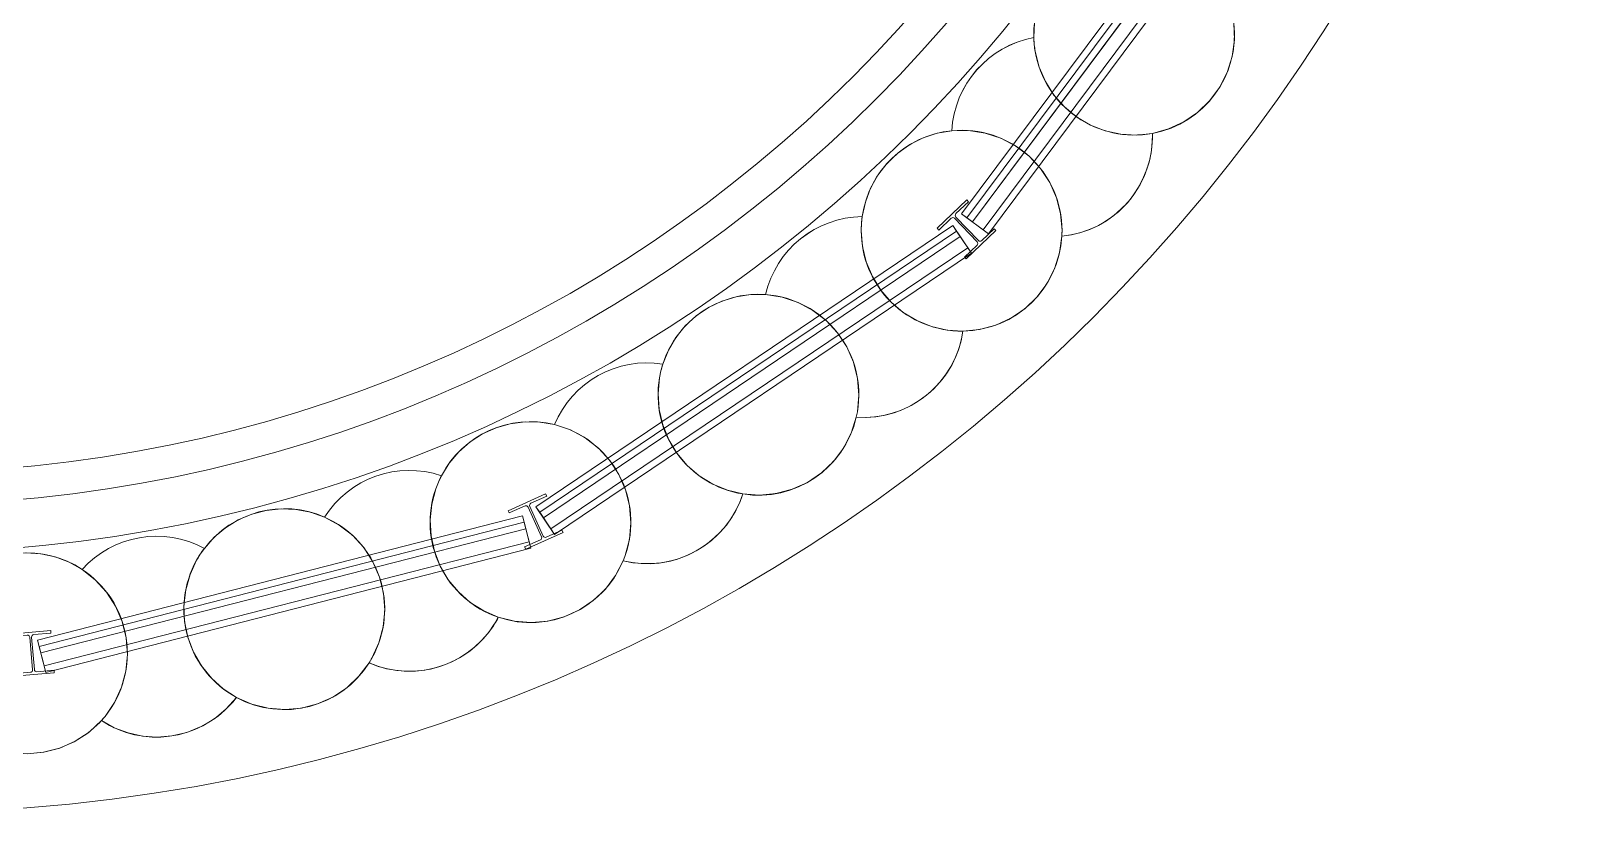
# Model space of a CAD drawing. Header units: metres. Extents: x 1753726 to 1755216, y 5920592 to 5921703.
# Drawn here: x 1754522.64 to 1754528.46, y 5921154.97 to 5921157.89 of the extents above; entities that cross this region are included whole.
import ezdxf

# ---------------------------------------------------------------- set-up
doc = ezdxf.new("R2010")
doc.units = ezdxf.units.M
for name, color, linetype, lineweight in [('A-WALL-____-OTLN', 2, 'Continuous', 9), ('S-BEAM-____-OTLN', 7, 'Continuous', 9), ('S-FNDN-____-OTLN', 7, 'Continuous', 9)]:
    doc.layers.add(name, color=color, linetype=linetype, lineweight=lineweight)

# ---------------------------------------------------------------- blocks, each defined once
blk = doc.blocks.new('Arup_Beam_Steel I Section_UC_AU1 - 150UC30-4474770-X-ARUP-GL-HERNE_BAY_ALIGNMENT')
at = {"layer": 'S-BEAM-____-OTLN'}
for p, q in [((1754526.1331, 5921157.2631), (1754526.0226, 5921157.1572)), ((1754526.0226, 5921157.1572), (1754526.1331, 5921157.2631)), ((1754526.0931, 5921157.2118), (1754526.1396, 5921157.2563)), ((1754526.1396, 5921157.2563), (1754526.0931, 5921157.2118)), ((1754526.1396, 5921157.2563), (1754526.1331, 5921157.2631)), ((1754526.1331, 5921157.2631), (1754526.1396, 5921157.2563)), ((1754526.0291, 5921157.1505), (1754526.0755, 5921157.1949)), ((1754526.0755, 5921157.1949), (1754526.0291, 5921157.1505)), ((1754526.0881, 5921157.1946), (1754526.172, 5921157.107)), ((1754526.172, 5921157.107), (1754526.0881, 5921157.1946)), ((1754526.1768, 5921157.1115), (1754526.0929, 5921157.1992)), ((1754526.0929, 5921157.1992), (1754526.1768, 5921157.1115)), ((1754526.0226, 5921157.1572), (1754526.0291, 5921157.1505)), ((1754526.0291, 5921157.1505), (1754526.0226, 5921157.1572)), ((1754526.1318, 5921157.0431), (1754526.2423, 5921157.1489)), ((1754526.2423, 5921157.1489), (1754526.1318, 5921157.0431)), ((1754526.2358, 5921157.1557), (1754526.1894, 5921157.1112)), ((1754526.1894, 5921157.1112), (1754526.2358, 5921157.1557)), ((1754526.2423, 5921157.1489), (1754526.2358, 5921157.1557)), ((1754526.2358, 5921157.1557), (1754526.2423, 5921157.1489)), ((1754526.1718, 5921157.0944), (1754526.1253, 5921157.0499)), ((1754526.1253, 5921157.0499), (1754526.1718, 5921157.0944)), ((1754526.1253, 5921157.0499), (1754526.1318, 5921157.0431)), ((1754526.1318, 5921157.0431), (1754526.1253, 5921157.0499))]:
    blk.add_line(p, q, dxfattribs=at)
for centre, major_axis, start_param, end_param in [((1754526.0817, 5921157.1885), (0.0035, 0.00818), 5.879592, 7.450389), ((1754526.0817, 5921157.1885), (0.0035, 0.00818), 5.879592, 7.450389), ((1754526.0993, 5921157.2054), (0.00152, 0.00877), 0.93538, 2.506176), ((1754526.0993, 5921157.2054), (0.00152, 0.00877), 0.93538, 2.506176), ((1754526.1656, 5921157.1008), (0.0035, 0.00818), 4.308796, 5.879592), ((1754526.1656, 5921157.1008), (0.0035, 0.00818), 4.308796, 5.879592), ((1754526.1832, 5921157.1177), (0.0035, 0.00818), 2.738, 4.308796), ((1754526.1832, 5921157.1177), (0.0035, 0.00818), 2.738, 4.308796)]:
    blk.add_ellipse(centre, major_axis=major_axis, ratio=1, start_param=start_param, end_param=end_param, dxfattribs=at)
blk = doc.blocks.new('Arup_Beam_Steel I Section_UC_AU1 - 150UC30-4474883-X-ARUP-GL-HERNE_BAY_ALIGNMENT')
at = {"layer": 'S-BEAM-____-OTLN'}
for p, q in [((1754524.5605, 5921156.1656), (1754524.421, 5921156.1026)), ((1754524.421, 5921156.1026), (1754524.5605, 5921156.1656)), ((1754524.5057, 5921156.1305), (1754524.5644, 5921156.157)), ((1754524.5644, 5921156.157), (1754524.5057, 5921156.1305)), ((1754524.5644, 5921156.157), (1754524.5605, 5921156.1656)), ((1754524.5605, 5921156.1656), (1754524.5644, 5921156.157)), ((1754524.421, 5921156.1026), (1754524.4249, 5921156.0941)), ((1754524.4249, 5921156.0941), (1754524.421, 5921156.1026)), ((1754524.4249, 5921156.0941), (1754524.4835, 5921156.1205)), ((1754524.4835, 5921156.1205), (1754524.4249, 5921156.0941)), ((1754524.4953, 5921156.1161), (1754524.5452, 5921156.0054)), ((1754524.5452, 5921156.0054), (1754524.4953, 5921156.1161)), ((1754524.5512, 5921156.0081), (1754524.5013, 5921156.1188)), ((1754524.5013, 5921156.1188), (1754524.5512, 5921156.0081)), ((1754524.486, 5921155.9586), (1754524.6255, 5921156.0215)), ((1754524.6255, 5921156.0215), (1754524.486, 5921155.9586)), ((1754524.6216, 5921156.0301), (1754524.563, 5921156.0037)), ((1754524.563, 5921156.0037), (1754524.6216, 5921156.0301)), ((1754524.6255, 5921156.0215), (1754524.6216, 5921156.0301)), ((1754524.6216, 5921156.0301), (1754524.6255, 5921156.0215)), ((1754524.5408, 5921155.9936), (1754524.4822, 5921155.9672)), ((1754524.4822, 5921155.9672), (1754524.5408, 5921155.9936)), ((1754524.4822, 5921155.9672), (1754524.486, 5921155.9586)), ((1754524.486, 5921155.9586), (1754524.4822, 5921155.9672))]:
    blk.add_line(p, q, dxfattribs=at)
for centre, major_axis, start_param, end_param in [((1754524.5094, 5921156.1224), (-0.00825, 0.00333), 5.519483, 7.09028), ((1754524.5094, 5921156.1224), (-0.00825, 0.00333), 5.519483, 7.09028), ((1754524.4872, 5921156.1124), (-0.00839, 0.00298), 3.907116, 5.477913), ((1754524.4872, 5921156.1124), (-0.00839, 0.00298), 3.907116, 5.477913), ((1754524.5593, 5921156.0118), (-0.00839, 0.00298), 0.765524, 2.33632), ((1754524.5593, 5921156.0118), (-0.00839, 0.00298), 0.765524, 2.33632), ((1754524.5371, 5921156.0017), (-0.00839, 0.00298), 2.33632, 3.907116), ((1754524.5371, 5921156.0017), (-0.00839, 0.00298), 2.33632, 3.907116)]:
    blk.add_ellipse(centre, major_axis=major_axis, ratio=1, start_param=start_param, end_param=end_param, dxfattribs=at)
blk = doc.blocks.new('Arup_Beam_Steel I Section_UC_AU1 - 150UC30-4474884-X-ARUP-GL-HERNE_BAY_ALIGNMENT')
at = {"layer": 'S-BEAM-____-OTLN'}
for p, q in [((1754522.7121, 5921155.6548), (1754522.5596, 5921155.6419)), ((1754522.5596, 5921155.6419), (1754522.7121, 5921155.6548)), ((1754522.5596, 5921155.6419), (1754522.5604, 5921155.6326)), ((1754522.5604, 5921155.6326), (1754522.5596, 5921155.6419)), ((1754522.5604, 5921155.6326), (1754522.6245, 5921155.638)), ((1754522.6245, 5921155.638), (1754522.5604, 5921155.6326)), ((1754522.6341, 5921155.6299), (1754522.6443, 5921155.5089)), ((1754522.6443, 5921155.5089), (1754522.6341, 5921155.6299)), ((1754522.6509, 5921155.5094), (1754522.6407, 5921155.6304)), ((1754522.6407, 5921155.6304), (1754522.6509, 5921155.5094)), ((1754522.6488, 5921155.64), (1754522.7129, 5921155.6454)), ((1754522.7129, 5921155.6454), (1754522.6488, 5921155.64)), ((1754522.7129, 5921155.6454), (1754522.7121, 5921155.6548)), ((1754522.7121, 5921155.6548), (1754522.7129, 5921155.6454)), ((1754522.6362, 5921155.4993), (1754522.5721, 5921155.4939)), ((1754522.5721, 5921155.4939), (1754522.6362, 5921155.4993)), ((1754522.5721, 5921155.4939), (1754522.5729, 5921155.4845)), ((1754522.5729, 5921155.4845), (1754522.5721, 5921155.4939)), ((1754522.5729, 5921155.4845), (1754522.7254, 5921155.4974)), ((1754522.7254, 5921155.4974), (1754522.5729, 5921155.4845)), ((1754522.7246, 5921155.5067), (1754522.6605, 5921155.5013)), ((1754522.6605, 5921155.5013), (1754522.7246, 5921155.5067)), ((1754522.7254, 5921155.4974), (1754522.7246, 5921155.5067)), ((1754522.7246, 5921155.5067), (1754522.7254, 5921155.4974))]:
    blk.add_line(p, q, dxfattribs=at)
for centre, major_axis, start_param, end_param in [((1754522.6252, 5921155.6291), (-0.00867, 0.00201), 3.453896, 5.024692), ((1754522.6252, 5921155.6291), (-0.00867, 0.00201), 3.453896, 5.024692), ((1754522.6495, 5921155.6312), (-0.00802, 0.00387), 5.245879, 6.816676), ((1754522.6495, 5921155.6312), (-0.00802, 0.00387), 5.245879, 6.816676), ((1754522.6354, 5921155.5081), (0.00881, 0.00125), 4.655785, 6.226581), ((1754522.6354, 5921155.5081), (0.00881, 0.00125), 4.655785, 6.226581), ((1754522.6597, 5921155.5102), (-0.00874, 0.00168), 0.273917, 1.844714), ((1754522.6597, 5921155.5102), (-0.00874, 0.00168), 0.273917, 1.844714)]:
    blk.add_ellipse(centre, major_axis=major_axis, ratio=1, start_param=start_param, end_param=end_param, dxfattribs=at)
blk = doc.blocks.new('308492-ARUP-STTW-MOD-0300_rvt-1-X-ARUP-GL-HERNE_BAY_ALIGNMENT')
at = {"layer": 'A-WALL-____-OTLN'}
for p, q in [((1754527.2342, 5921158.7134), (1754526.1142, 5921157.2117)), ((1754526.1142, 5921157.2117), (1754527.2342, 5921158.7134)), ((1754527.2342, 5921158.7134), (1754526.1142, 5921157.2117)), ((1754526.1142, 5921157.2117), (1754527.2342, 5921158.7134)), ((1754527.2542, 5921158.6984), (1754526.1342, 5921157.1967)), ((1754527.2743, 5921158.6835), (1754526.1543, 5921157.1818)), ((1754526.1543, 5921157.1818), (1754527.2743, 5921158.6835)), ((1754526.1944, 5921157.1519), (1754527.3143, 5921158.6536)), ((1754526.2144, 5921157.137), (1754527.3344, 5921158.6387)), ((1754527.3344, 5921158.6387), (1754526.2144, 5921157.137)), ((1754526.2144, 5921157.137), (1754526.1142, 5921157.2117)), ((1754526.1342, 5921157.1967), (1754526.1142, 5921157.2117)), ((1754526.1543, 5921157.1818), (1754526.1142, 5921157.2117)), ((1754526.1543, 5921157.1818), (1754526.1142, 5921157.2117)), ((1754526.1944, 5921157.1519), (1754526.1342, 5921157.1967)), ((1754526.0813, 5921157.1676), (1754524.5243, 5921156.1174)), ((1754524.5243, 5921156.1174), (1754526.0813, 5921157.1676)), ((1754526.0813, 5921157.1676), (1754524.5243, 5921156.1174)), ((1754524.5243, 5921156.1174), (1754526.0813, 5921157.1676)), ((1754526.0953, 5921157.1469), (1754524.5383, 5921156.0966)), ((1754526.1093, 5921157.1261), (1754524.5522, 5921156.0759)), ((1754524.5522, 5921156.0759), (1754526.1093, 5921157.1261)), ((1754526.0813, 5921157.1676), (1754526.1512, 5921157.064)), ((1754526.0813, 5921157.1676), (1754526.0953, 5921157.1469)), ((1754526.0813, 5921157.1676), (1754526.1093, 5921157.1261)), ((1754526.1093, 5921157.1261), (1754526.0813, 5921157.1676)), ((1754526.1372, 5921157.0847), (1754526.0953, 5921157.1469)), ((1754526.2144, 5921157.137), (1754526.1944, 5921157.1519)), ((1754524.5802, 5921156.0345), (1754526.1372, 5921157.0847)), ((1754524.5942, 5921156.0137), (1754526.1512, 5921157.064)), ((1754526.1512, 5921157.064), (1754524.5942, 5921156.0137)), ((1754526.1372, 5921157.0847), (1754526.1512, 5921157.064)), ((1754524.4745, 5921156.0838), (1754522.6632, 5921155.6198)), ((1754522.6632, 5921155.6198), (1754524.4745, 5921156.0838)), ((1754524.4745, 5921156.0838), (1754522.6632, 5921155.6198)), ((1754522.6632, 5921155.6198), (1754524.4745, 5921156.0838)), ((1754524.4745, 5921156.0838), (1754524.5055, 5921155.9627)), ((1754524.4745, 5921156.0838), (1754524.4807, 5921156.0596)), ((1754524.4745, 5921156.0838), (1754524.4869, 5921156.0354)), ((1754524.4869, 5921156.0354), (1754524.4745, 5921156.0838)), ((1754524.5942, 5921156.0137), (1754524.5243, 5921156.1174)), ((1754524.5383, 5921156.0966), (1754524.5243, 5921156.1174)), ((1754524.5522, 5921156.0759), (1754524.5243, 5921156.1174)), ((1754524.5522, 5921156.0759), (1754524.5243, 5921156.1174)), ((1754524.5802, 5921156.0345), (1754524.5383, 5921156.0966)), ((1754524.4807, 5921156.0596), (1754522.6694, 5921155.5956)), ((1754524.4869, 5921156.0354), (1754522.6756, 5921155.5714)), ((1754522.6756, 5921155.5714), (1754524.4869, 5921156.0354)), ((1754524.4993, 5921155.9869), (1754524.4807, 5921156.0596)), ((1754524.5942, 5921156.0137), (1754524.5802, 5921156.0345)), ((1754522.688, 5921155.5229), (1754524.4993, 5921155.9869)), ((1754522.6942, 5921155.4987), (1754524.5055, 5921155.9627)), ((1754524.5055, 5921155.9627), (1754522.6942, 5921155.4987)), ((1754524.4993, 5921155.9869), (1754524.5055, 5921155.9627)), ((1754522.6942, 5921155.4987), (1754522.6632, 5921155.6198)), ((1754522.6694, 5921155.5956), (1754522.6632, 5921155.6198)), ((1754522.6756, 5921155.5714), (1754522.6632, 5921155.6198)), ((1754522.6756, 5921155.5714), (1754522.6632, 5921155.6198)), ((1754522.688, 5921155.5229), (1754522.6694, 5921155.5956)), ((1754522.6942, 5921155.4987), (1754522.688, 5921155.5229))]:
    blk.add_line(p, q, dxfattribs=at)
at = {"layer": 'S-BEAM-____-OTLN'}
for radius in [5.355, 5.355, 5.355, 5.355, 5.055, 5.055, 5.055, 5.055]:
    blk.add_arc((1754522.1356, 5921161.2995), radius, 180, 0, dxfattribs=at)
at = {"layer": 'S-FNDN-____-OTLN', "flags": 128}
for points in [[(1754526.3837, 5921157.8694), (1754526.3862, 5921157.9248), (1754526.3968, 5921157.9792), (1754526.4154, 5921158.0315), (1754526.4414, 5921158.0805), (1754526.4744, 5921158.125), (1754526.5136, 5921158.1643), (1754526.5581, 5921158.1973), (1754526.607, 5921158.2234), (1754526.6593, 5921158.242)], [(1754526.6593, 5921158.242), (1754526.607, 5921158.2234), (1754526.5581, 5921158.1973), (1754526.5136, 5921158.1643), (1754526.4744, 5921158.125), (1754526.4414, 5921158.0805), (1754526.4154, 5921158.0315), (1754526.3968, 5921157.9792), (1754526.3862, 5921157.9248), (1754526.3837, 5921157.8694)], [(1754527.1311, 5921157.923), (1754527.133, 5921157.8606), (1754527.1246, 5921157.7987), (1754527.1059, 5921157.739), (1754527.0776, 5921157.6833), (1754527.0404, 5921157.633), (1754526.9954, 5921157.5896), (1754526.9438, 5921157.5543), (1754526.8871, 5921157.5281), (1754526.8268, 5921157.5116)], [(1754526.8268, 5921157.5116), (1754526.8871, 5921157.5281), (1754526.9438, 5921157.5543), (1754526.9954, 5921157.5896), (1754527.0404, 5921157.633), (1754527.0776, 5921157.6833), (1754527.1059, 5921157.739), (1754527.1246, 5921157.7987), (1754527.133, 5921157.8606), (1754527.1311, 5921157.923)], [(1754526.389, 5921157.8169), (1754526.3854, 5921157.8431), (1754526.3837, 5921157.8694)], [(1754526.3837, 5921157.8694), (1754526.3854, 5921157.8431), (1754526.389, 5921157.8169)], [(1754526.8268, 5921157.5116), (1754526.7678, 5921157.5055), (1754526.7085, 5921157.5087), (1754526.6506, 5921157.5213), (1754526.5953, 5921157.5428), (1754526.5441, 5921157.5727), (1754526.4983, 5921157.6104), (1754526.459, 5921157.6548), (1754526.4271, 5921157.7049), (1754526.4036, 5921157.7594), (1754526.389, 5921157.8169)], [(1754526.389, 5921157.8169), (1754526.4036, 5921157.7594), (1754526.4271, 5921157.7049), (1754526.459, 5921157.6548), (1754526.4983, 5921157.6104), (1754526.5441, 5921157.5727), (1754526.5953, 5921157.5428), (1754526.6506, 5921157.5213), (1754526.7085, 5921157.5087), (1754526.7678, 5921157.5055), (1754526.8268, 5921157.5116)], [(1754525.7429, 5921157.2008), (1754525.7547, 5921157.255), (1754525.7744, 5921157.3068), (1754525.8015, 5921157.3552), (1754525.8354, 5921157.3991), (1754525.8755, 5921157.4374), (1754525.9207, 5921157.4695), (1754525.9702, 5921157.4945), (1754526.0229, 5921157.512), (1754526.0775, 5921157.5214)], [(1754526.0775, 5921157.5214), (1754526.0229, 5921157.512), (1754525.9702, 5921157.4945), (1754525.9207, 5921157.4695), (1754525.8755, 5921157.4374), (1754525.8354, 5921157.3991), (1754525.8015, 5921157.3552), (1754525.7744, 5921157.3068), (1754525.7547, 5921157.255), (1754525.7429, 5921157.2008)], [(1754526.0775, 5921157.5214), (1754526.14, 5921157.5224), (1754526.2018, 5921157.5129), (1754526.2611, 5921157.4933), (1754526.3164, 5921157.4641), (1754526.366, 5921157.4261), (1754526.4087, 5921157.3805), (1754526.4432, 5921157.3283), (1754526.4685, 5921157.2712), (1754526.484, 5921157.2107), (1754526.4892, 5921157.1484)], [(1754526.4892, 5921157.1484), (1754526.484, 5921157.2107), (1754526.4685, 5921157.2712), (1754526.4432, 5921157.3283), (1754526.4087, 5921157.3805), (1754526.366, 5921157.4261), (1754526.3164, 5921157.4641), (1754526.2611, 5921157.4933), (1754526.2018, 5921157.5129), (1754526.14, 5921157.5224), (1754526.0775, 5921157.5214)], [(1754525.7392, 5921157.1481), (1754525.7401, 5921157.1746), (1754525.7429, 5921157.2008)], [(1754525.7429, 5921157.2008), (1754525.7401, 5921157.1746), (1754525.7392, 5921157.1481)], [(1754526.1191, 5921156.7733), (1754526.06, 5921156.7772), (1754526.0021, 5921156.7904), (1754525.9471, 5921156.8126), (1754525.8962, 5921156.8431), (1754525.8509, 5921156.8813), (1754525.8121, 5921156.9262), (1754525.7808, 5921156.9766), (1754525.7579, 5921157.0313), (1754525.7439, 5921157.089), (1754525.7392, 5921157.1481)], [(1754525.7392, 5921157.1481), (1754525.7439, 5921157.089), (1754525.7579, 5921157.0313), (1754525.7808, 5921156.9766), (1754525.8121, 5921156.9262), (1754525.8509, 5921156.8813), (1754525.8962, 5921156.8431), (1754525.9471, 5921156.8126), (1754526.0021, 5921156.7904), (1754526.06, 5921156.7772), (1754526.1191, 5921156.7733)], [(1754526.4886, 5921157.1273), (1754526.48, 5921157.0655), (1754526.4612, 5921157.0059), (1754526.4327, 5921156.9503), (1754526.3954, 5921156.9001), (1754526.3502, 5921156.8568), (1754526.2985, 5921156.8217), (1754526.2417, 5921156.7956), (1754526.1814, 5921156.7793), (1754526.1191, 5921156.7733)], [(1754526.1191, 5921156.7733), (1754526.1814, 5921156.7793), (1754526.2417, 5921156.7956), (1754526.2985, 5921156.8217), (1754526.3502, 5921156.8568), (1754526.3954, 5921156.9001), (1754526.4327, 5921156.9503), (1754526.4612, 5921157.0059), (1754526.48, 5921157.0655), (1754526.4886, 5921157.1273)], [(1754526.4892, 5921157.1484), (1754526.4891, 5921157.1379), (1754526.4886, 5921157.1273)], [(1754526.4886, 5921157.1273), (1754526.4891, 5921157.1379), (1754526.4892, 5921157.1484)], [(1754524.9984, 5921156.6501), (1754525.0191, 5921156.7015), (1754525.0473, 5921156.7493), (1754525.0822, 5921156.7924), (1754525.123, 5921156.8299), (1754525.169, 5921156.8609), (1754525.219, 5921156.8849), (1754525.272, 5921156.9012), (1754525.3269, 5921156.9095), (1754525.3823, 5921156.9096)], [(1754525.3823, 5921156.9096), (1754525.3269, 5921156.9095), (1754525.272, 5921156.9012), (1754525.219, 5921156.8849), (1754525.169, 5921156.8609), (1754525.123, 5921156.8299), (1754525.0822, 5921156.7924), (1754525.0473, 5921156.7493), (1754525.0191, 5921156.7015), (1754524.9984, 5921156.6501)], [(1754525.3823, 5921156.9096), (1754525.4441, 5921156.8999), (1754525.5033, 5921156.8802), (1754525.5585, 5921156.8508), (1754525.6081, 5921156.8127), (1754525.6506, 5921156.7669), (1754525.6849, 5921156.7147), (1754525.7101, 5921156.6575), (1754525.7254, 5921156.5969), (1754525.7304, 5921156.5346), (1754525.7251, 5921156.4723)], [(1754525.7251, 5921156.4723), (1754525.7304, 5921156.5346), (1754525.7254, 5921156.5969), (1754525.7101, 5921156.6575), (1754525.6849, 5921156.7147), (1754525.6506, 5921156.7669), (1754525.6081, 5921156.8127), (1754525.5585, 5921156.8508), (1754525.5033, 5921156.8802), (1754525.4441, 5921156.8999), (1754525.3823, 5921156.9096)], [(1754524.9858, 5921156.5988), (1754524.9912, 5921156.6247), (1754524.9984, 5921156.6501)], [(1754524.9984, 5921156.6501), (1754524.9912, 5921156.6247), (1754524.9858, 5921156.5988)], [(1754525.2969, 5921156.1652), (1754525.2392, 5921156.179), (1754525.1845, 5921156.2018), (1754525.134, 5921156.233), (1754525.089, 5921156.2717), (1754525.0507, 5921156.317), (1754525.0201, 5921156.3678), (1754524.9978, 5921156.4227), (1754524.9845, 5921156.4806), (1754524.9805, 5921156.5397), (1754524.9858, 5921156.5988)], [(1754524.9858, 5921156.5988), (1754524.9805, 5921156.5397), (1754524.9845, 5921156.4806), (1754524.9978, 5921156.4227), (1754525.0201, 5921156.3678), (1754525.0507, 5921156.317), (1754525.089, 5921156.2717), (1754525.134, 5921156.233), (1754525.1845, 5921156.2018), (1754525.2392, 5921156.179), (1754525.2969, 5921156.1652)], [(1754524.1714, 5921156.2332), (1754524.2006, 5921156.2803), (1754524.2364, 5921156.3227), (1754524.2781, 5921156.3593), (1754524.3247, 5921156.3893), (1754524.3752, 5921156.4121), (1754524.4286, 5921156.4273), (1754524.4836, 5921156.4344), (1754524.539, 5921156.4333), (1754524.5937, 5921156.424)], [(1754524.5937, 5921156.424), (1754524.539, 5921156.4333), (1754524.4836, 5921156.4344), (1754524.4286, 5921156.4273), (1754524.3752, 5921156.4121), (1754524.3247, 5921156.3893), (1754524.2781, 5921156.3593), (1754524.2364, 5921156.3227), (1754524.2006, 5921156.2803), (1754524.1714, 5921156.2332)], [(1754524.5937, 5921156.424), (1754524.6529, 5921156.4041), (1754524.708, 5921156.3746), (1754524.7575, 5921156.3363), (1754524.7998, 5921156.2904), (1754524.834, 5921156.2381), (1754524.859, 5921156.1808), (1754524.8741, 5921156.1202), (1754524.879, 5921156.0578), (1754524.8734, 5921155.9956), (1754524.8576, 5921155.9351)], [(1754524.8576, 5921155.9351), (1754524.8734, 5921155.9956), (1754524.879, 5921156.0578), (1754524.8741, 5921156.1202), (1754524.859, 5921156.1808), (1754524.834, 5921156.2381), (1754524.7998, 5921156.2904), (1754524.7575, 5921156.3363), (1754524.708, 5921156.3746), (1754524.6529, 5921156.4041), (1754524.5937, 5921156.424)], [(1754525.7209, 5921156.4516), (1754525.7019, 5921156.3922), (1754525.6733, 5921156.3366), (1754525.6358, 5921156.2866), (1754525.5906, 5921156.2435), (1754525.5388, 5921156.2085), (1754525.4819, 5921156.1825), (1754525.4215, 5921156.1664), (1754525.3593, 5921156.1606), (1754525.2969, 5921156.1652)], [(1754525.2969, 5921156.1652), (1754525.3593, 5921156.1606), (1754525.4215, 5921156.1664), (1754525.4819, 5921156.1825), (1754525.5388, 5921156.2085), (1754525.5906, 5921156.2435), (1754525.6358, 5921156.2866), (1754525.6733, 5921156.3366), (1754525.7019, 5921156.3922), (1754525.7209, 5921156.4516)], [(1754525.7251, 5921156.4723), (1754525.7231, 5921156.462), (1754525.7209, 5921156.4516)], [(1754525.7209, 5921156.4516), (1754525.7231, 5921156.462), (1754525.7251, 5921156.4723)], [(1754524.3837, 5921155.7048), (1754524.3292, 5921155.7282), (1754524.2791, 5921155.7599), (1754524.2346, 5921155.7991), (1754524.1968, 5921155.8448), (1754524.1668, 5921155.896), (1754524.1451, 5921155.9512), (1754524.1325, 5921156.0092), (1754524.1291, 5921156.0684), (1754524.1351, 5921156.1274), (1754524.1504, 5921156.1848)], [(1754524.1504, 5921156.1848), (1754524.1351, 5921156.1274), (1754524.1291, 5921156.0684), (1754524.1325, 5921156.0092), (1754524.1451, 5921155.9512), (1754524.1668, 5921155.896), (1754524.1968, 5921155.8448), (1754524.2346, 5921155.7991), (1754524.2791, 5921155.7599), (1754524.3292, 5921155.7282), (1754524.3837, 5921155.7048)], [(1754524.1504, 5921156.1848), (1754524.1601, 5921156.2094), (1754524.1714, 5921156.2332)], [(1754524.1714, 5921156.2332), (1754524.1601, 5921156.2094), (1754524.1504, 5921156.1848)], [(1754523.2859, 5921155.962), (1754523.3227, 5921156.0035), (1754523.3651, 5921156.0392), (1754523.4124, 5921156.0682), (1754523.4634, 5921156.09), (1754523.5171, 5921156.1039), (1754523.5722, 5921156.1098), (1754523.6276, 5921156.1075), (1754523.6821, 5921156.0971), (1754523.7344, 5921156.0787)], [(1754523.7344, 5921156.0787), (1754523.6821, 5921156.0971), (1754523.6276, 5921156.1075), (1754523.5722, 5921156.1098), (1754523.5171, 5921156.1039), (1754523.4634, 5921156.09), (1754523.4124, 5921156.0682), (1754523.3651, 5921156.0392), (1754523.3227, 5921156.0035), (1754523.2859, 5921155.962)], [(1754523.7344, 5921156.0787), (1754523.7894, 5921156.0491), (1754523.8387, 5921156.0107), (1754523.881, 5921155.9646), (1754523.915, 5921155.9122), (1754523.9398, 5921155.8548), (1754523.9548, 5921155.7942), (1754523.9594, 5921155.7318), (1754523.9537, 5921155.6696), (1754523.9377, 5921155.6092), (1754523.9119, 5921155.5523)], [(1754523.9119, 5921155.5523), (1754523.9377, 5921155.6092), (1754523.9537, 5921155.6696), (1754523.9594, 5921155.7318), (1754523.9548, 5921155.7942), (1754523.9398, 5921155.8548), (1754523.915, 5921155.9122), (1754523.881, 5921155.9646), (1754523.8387, 5921156.0107), (1754523.7894, 5921156.0491), (1754523.7344, 5921156.0787)], [(1754523.257, 5921155.9178), (1754523.2707, 5921155.9405), (1754523.2859, 5921155.962)], [(1754523.2859, 5921155.962), (1754523.2707, 5921155.9405), (1754523.257, 5921155.9178)], [(1754522.3673, 5921155.8444), (1754522.4106, 5921155.8791), (1754522.4584, 5921155.9071), (1754522.5099, 5921155.9277), (1754522.5639, 5921155.9405), (1754522.6191, 5921155.9452), (1754522.6745, 5921155.9417), (1754522.7287, 5921155.9301), (1754522.7806, 5921155.9106), (1754522.8291, 5921155.8836)], [(1754522.8291, 5921155.8836), (1754522.7806, 5921155.9106), (1754522.7287, 5921155.9301), (1754522.6745, 5921155.9417), (1754522.6191, 5921155.9452), (1754522.5639, 5921155.9405), (1754522.5099, 5921155.9277), (1754522.4584, 5921155.9071), (1754522.4106, 5921155.8791), (1754522.3673, 5921155.8444)], [(1754523.4059, 5921155.4053), (1754523.3561, 5921155.4376), (1754523.3121, 5921155.4773), (1754523.2748, 5921155.5235), (1754523.2453, 5921155.575), (1754523.2243, 5921155.6304), (1754523.2123, 5921155.6885), (1754523.2097, 5921155.7478), (1754523.2164, 5921155.8067), (1754523.2323, 5921155.8639), (1754523.257, 5921155.9178)], [(1754523.257, 5921155.9178), (1754523.2323, 5921155.8639), (1754523.2164, 5921155.8067), (1754523.2097, 5921155.7478), (1754523.2123, 5921155.6885), (1754523.2243, 5921155.6304), (1754523.2453, 5921155.575), (1754523.2748, 5921155.5235), (1754523.3121, 5921155.4773), (1754523.3561, 5921155.4376), (1754523.4059, 5921155.4053)], [(1754524.85, 5921155.9155), (1754524.8213, 5921155.8601), (1754524.7837, 5921155.8101), (1754524.7383, 5921155.7672), (1754524.6864, 5921155.7323), (1754524.6295, 5921155.7065), (1754524.569, 5921155.6906), (1754524.5067, 5921155.685), (1754524.4444, 5921155.6897), (1754524.3837, 5921155.7048)], [(1754524.3837, 5921155.7048), (1754524.4444, 5921155.6897), (1754524.5067, 5921155.685), (1754524.569, 5921155.6906), (1754524.6295, 5921155.7065), (1754524.6864, 5921155.7323), (1754524.7383, 5921155.7672), (1754524.7837, 5921155.8101), (1754524.8213, 5921155.8601), (1754524.85, 5921155.9155)], [(1754524.8576, 5921155.9351), (1754524.854, 5921155.9253), (1754524.85, 5921155.9155)], [(1754524.85, 5921155.9155), (1754524.854, 5921155.9253), (1754524.8576, 5921155.9351)], [(1754522.8291, 5921155.8836), (1754522.8783, 5921155.8451), (1754522.9204, 5921155.7989), (1754522.9543, 5921155.7464), (1754522.9789, 5921155.689), (1754522.9937, 5921155.6282), (1754522.9982, 5921155.5659), (1754522.9923, 5921155.5037), (1754522.9761, 5921155.4433), (1754522.9501, 5921155.3865), (1754522.915, 5921155.3347)], [(1754522.915, 5921155.3347), (1754522.9501, 5921155.3865), (1754522.9761, 5921155.4433), (1754522.9923, 5921155.5037), (1754522.9982, 5921155.5659), (1754522.9937, 5921155.6282), (1754522.9789, 5921155.689), (1754522.9543, 5921155.7464), (1754522.9204, 5921155.7989), (1754522.8783, 5921155.8451), (1754522.8291, 5921155.8836)], [(1754523.9119, 5921155.5523), (1754523.9066, 5921155.5431), (1754523.9011, 5921155.5342)], [(1754523.9011, 5921155.5342), (1754523.9066, 5921155.5431), (1754523.9119, 5921155.5523)], [(1754523.9011, 5921155.5342), (1754523.8634, 5921155.4844), (1754523.8179, 5921155.4416), (1754523.7659, 5921155.4069), (1754523.7089, 5921155.3813), (1754523.6484, 5921155.3655), (1754523.5861, 5921155.36), (1754523.5238, 5921155.365), (1754523.4631, 5921155.3802), (1754523.4059, 5921155.4053)], [(1754523.4059, 5921155.4053), (1754523.4631, 5921155.3802), (1754523.5238, 5921155.365), (1754523.5861, 5921155.36), (1754523.6484, 5921155.3655), (1754523.7089, 5921155.3813), (1754523.7659, 5921155.4069), (1754523.8179, 5921155.4416), (1754523.8634, 5921155.4844), (1754523.9011, 5921155.5342)], [(1754523.4059, 5921155.4053), (1754523.3677, 5921155.3623), (1754523.3234, 5921155.3257), (1754523.274, 5921155.2963), (1754523.2208, 5921155.2748), (1754523.1649, 5921155.2617)], [(1754523.1649, 5921155.2617), (1754523.2208, 5921155.2748), (1754523.274, 5921155.2963), (1754523.3234, 5921155.3257), (1754523.3677, 5921155.3623), (1754523.4059, 5921155.4053)], [(1754522.9013, 5921155.3187), (1754522.8558, 5921155.2761), (1754522.8037, 5921155.2415), (1754522.7466, 5921155.2161), (1754522.686, 5921155.2005), (1754522.6238, 5921155.1952), (1754522.5615, 5921155.2003), (1754522.5009, 5921155.2157), (1754522.4437, 5921155.241), (1754522.3915, 5921155.2754)], [(1754522.3915, 5921155.2754), (1754522.4437, 5921155.241), (1754522.5009, 5921155.2157), (1754522.5615, 5921155.2003), (1754522.6238, 5921155.1952), (1754522.686, 5921155.2005), (1754522.7466, 5921155.2161), (1754522.8037, 5921155.2415), (1754522.8558, 5921155.2761), (1754522.9013, 5921155.3187)], [(1754522.8962, 5921155.3132), (1754522.8511, 5921155.2724), (1754522.8, 5921155.2395), (1754522.7442, 5921155.2153), (1754522.6852, 5921155.2004), (1754522.6246, 5921155.1952), (1754522.5639, 5921155.1999), (1754522.5048, 5921155.2144), (1754522.4489, 5921155.2382), (1754522.3975, 5921155.2707)], [(1754522.3975, 5921155.2707), (1754522.4489, 5921155.2382), (1754522.5048, 5921155.2144), (1754522.5639, 5921155.1999), (1754522.6246, 5921155.1952), (1754522.6852, 5921155.2004), (1754522.7442, 5921155.2153), (1754522.8, 5921155.2395), (1754522.8511, 5921155.2724), (1754522.8962, 5921155.3132)], [(1754522.915, 5921155.3347), (1754522.9083, 5921155.3266), (1754522.9013, 5921155.3187)], [(1754522.9013, 5921155.3187), (1754522.9083, 5921155.3266), (1754522.915, 5921155.3347)], [(1754523.1649, 5921155.2617), (1754523.11, 5921155.2572), (1754523.055, 5921155.2609), (1754523.0011, 5921155.2726), (1754522.9496, 5921155.292), (1754522.9014, 5921155.3188)], [(1754522.9014, 5921155.3188), (1754522.9496, 5921155.292), (1754523.0011, 5921155.2726), (1754523.055, 5921155.2609), (1754523.11, 5921155.2572), (1754523.1649, 5921155.2617)]]:
    blk.add_lwpolyline(points, dxfattribs=at)
at = {"layer": 'S-FNDN-____-OTLN'}
for centre, radius, start, end in [((1754522.1356, 5921161.2995), 6.325, 180, 0), ((1754522.1356, 5921161.2995), 6.325, 180, 0), ((1754522.1356, 5921161.2995), 5.175, 180, 0), ((1754522.1356, 5921161.2995), 5.175, 180, 0), ((1754526.7586, 5921157.8804), 0.375, 280.48177, 6.54526), ((1754526.4519, 5921157.5006), 0.375, 100.48177, 176.81553), ((1754526.4519, 5921157.5006), 0.375, 100.48177, 176.81553), ((1754526.1142, 5921157.1483), 0.375, 0.01694, 95.6169), ((1754526.1142, 5921157.1483), 0.375, 0.01694, 95.6169), ((1754526.4519, 5921157.5006), 0.375, 275.6169, 1.68039), ((1754526.4519, 5921157.5006), 0.375, 275.6169, 1.68039), ((1754526.4519, 5921157.5006), 0.375, 275.6169, 357.11509), ((1754526.4519, 5921157.5006), 0.375, 357.11509, 1.68039), ((1754526.4519, 5921157.5006), 0.375, 357.11509, 1.68039), ((1754525.7478, 5921156.8258), 0.375, 90.75204, 167.0858), ((1754525.7478, 5921156.8258), 0.375, 90.75204, 167.0858), ((1754526.1142, 5921157.1483), 0.375, 171.95066, 180.01694), ((1754526.1142, 5921157.1483), 0.375, 356.81553, 0.01694), ((1754525.3554, 5921156.5356), 0.375, 85.88717, 162.22093), ((1754525.3554, 5921156.5356), 0.375, 85.88717, 162.22093), ((1754525.3554, 5921156.5356), 0.375, 350.28721, 85.88717), ((1754525.3554, 5921156.5356), 0.375, 350.28721, 85.88717), ((1754525.7478, 5921156.8258), 0.375, 265.88717, 351.95066), ((1754525.7478, 5921156.8258), 0.375, 347.38536, 351.95066), ((1754525.7478, 5921156.8258), 0.375, 265.88717, 347.38536), ((1754525.7478, 5921156.8258), 0.375, 265.88717, 347.38536), ((1754524.9398, 5921156.2797), 0.375, 81.02231, 157.35607), ((1754524.9398, 5921156.2797), 0.375, 81.02231, 157.35607), ((1754525.3554, 5921156.5356), 0.375, 162.22093, 170.28721), ((1754525.3554, 5921156.5356), 0.375, 162.22093, 170.28721), ((1754525.3554, 5921156.5356), 0.375, 170.28721, 261.02231), ((1754525.3554, 5921156.5356), 0.375, 170.28721, 261.02231), ((1754524.504, 5921156.0599), 0.375, 340.55748, 76.15744), ((1754525.3554, 5921156.5356), 0.375, 347.0858, 350.28721), ((1754524.0511, 5921155.878), 0.375, 71.29258, 147.62634), ((1754524.0511, 5921155.878), 0.375, 71.29258, 147.62634), ((1754524.0511, 5921155.878), 0.375, 71.29258, 147.62634), ((1754524.0511, 5921155.878), 0.375, 71.29258, 147.62634), ((1754524.504, 5921156.0599), 0.375, 160.55748, 251.29258), ((1754524.504, 5921156.0599), 0.375, 160.55748, 251.29258), ((1754524.504, 5921156.0599), 0.375, 152.49121, 160.55748), ((1754524.504, 5921156.0599), 0.375, 152.49121, 160.55748), ((1754524.9398, 5921156.2797), 0.375, 256.15744, 342.22093), ((1754524.9398, 5921156.2797), 0.375, 256.15744, 342.22093), ((1754524.9398, 5921156.2797), 0.375, 256.15744, 337.65563), ((1754524.9398, 5921156.2797), 0.375, 256.15744, 337.65563), ((1754524.9398, 5921156.2797), 0.375, 337.65563, 342.22093), ((1754523.5844, 5921155.735), 0.375, 66.42771, 142.76148), ((1754523.5844, 5921155.735), 0.375, 330.82775, 66.42771), ((1754523.1073, 5921155.6322), 0.375, 61.56285, 137.89661), ((1754523.1073, 5921155.6322), 0.375, 61.56285, 137.89661), ((1754523.5844, 5921155.735), 0.375, 142.76148, 150.82775), ((1754522.6232, 5921155.5702), 0.375, 56.69798, 133.03175), ((1754522.6232, 5921155.5702), 0.375, 56.69798, 133.03175), ((1754524.504, 5921156.0599), 0.375, 251.29258, 337.35607), ((1754524.504, 5921156.0599), 0.375, 337.35607, 340.55748), ((1754522.6232, 5921155.5702), 0.375, 321.09802, 56.69798), ((1754524.0511, 5921155.878), 0.375, 246.42771, 332.49121), ((1754524.0511, 5921155.878), 0.375, 246.42771, 332.49121), ((1754524.0511, 5921155.878), 0.375, 246.42771, 327.9259), ((1754524.0511, 5921155.878), 0.375, 327.9259, 332.49121), ((1754523.5844, 5921155.735), 0.375, 327.62634, 330.82775), ((1754523.5844, 5921155.735), 0.375, 241.56285, 327.62634), ((1754523.1073, 5921155.6322), 0.375, 236.69798, 318.19617), ((1754523.1073, 5921155.6322), 0.375, 236.69798, 318.19617), ((1754523.1073, 5921155.6322), 0.375, 318.19617, 322.76148), ((1754522.6232, 5921155.5702), 0.375, 317.89661, 321.09802)]:
    blk.add_arc(centre, radius, start, end, dxfattribs=at)
for centre, major_axis, start_param, end_param in [((1754526.7586, 5921157.8804), (-0.269, 0.2612), 5.750972, 7.083248), ((1754526.7586, 5921157.8804), (-0.1341, 0.3502), 6.185286, 7.517562), ((1754526.7586, 5921157.8804), (0.3744, 0.0214), 4.838212, 6.340303), ((1754526.4519, 5921157.5006), (-0.09, 0.364), 6.223707, 7.555982), ((1754526.4519, 5921157.5006), (-0.09, 0.364), 6.223707, 7.555982), ((1754526.7586, 5921157.8804), (-0.269, 0.2612), 0.800062, 0.940845), ((1754526.7586, 5921157.8804), (-0.1169, 0.3563), 1.283245, 1.424028), ((1754526.7586, 5921157.8804), (-0.371, 0.0548), 0.31688, 1.900506), ((1754526.7586, 5921157.8804), (-0.3418, 0.1542), 0.593829, 2.177455), ((1754526.1142, 5921157.1483), (0.3486, 0.1383), 1.291046, 2.623321), ((1754526.1142, 5921157.1483), (0.2519, 0.2778), 0.834415, 2.16669), ((1754526.4519, 5921157.5006), (0.3615, 0.0996), 4.541597, 5.964008), ((1754525.7478, 5921156.8258), (0.3644, 0.0886), 1.345535, 2.677811), ((1754525.7478, 5921156.8258), (0.3644, 0.0886), 1.345535, 2.677811), ((1754526.1142, 5921157.1483), (0.1858, 0.3258), 1.94858, 2.089363), ((1754526.1142, 5921157.1483), (0.1086, 0.3589), 1.864945, 3.448572), ((1754526.1142, 5921157.1483), (0.1412, 0.3474), 1.957228, 3.540855), ((1754526.1142, 5921157.1483), (-0.1338, 0.3503), 2.789809, 4.2919), ((1754526.1142, 5921157.1483), (-0.1458, 0.3455), 2.755456, 4.257548), ((1754526.1142, 5921157.1483), (-0.3585, 0.1101), 3.384013, 3.439888), ((1754525.7478, 5921156.8258), (-0.0832, 0.3657), 2.846053, 4.348144), ((1754525.7478, 5921156.8258), (-0.0832, 0.3657), 4.268464, 4.348144), ((1754524.9398, 5921156.2797), (0.1461, 0.3454), 0.243405, 1.575681), ((1754524.9398, 5921156.2797), (0.1461, 0.3454), 0.243405, 1.575681), ((1754524.504, 5921156.0599), (-0.3642, 0.0892), 4.71085, 6.043126), ((1754524.504, 5921156.0599), (0.3404, 0.1573), 0.896423, 2.228698), ((1754524.504, 5921156.0599), (-0.3432, 0.1511), 3.217057, 4.885591), ((1754525.3554, 5921156.5356), (-0.0676, 0.3689), 2.803599, 4.30569), ((1754525.3554, 5921156.5356), (0, 0.375), 2.984902, 4.486994), ((1754525.3554, 5921156.5356), (-0.2677, 0.2626), 3.691804, 3.747679), ((1754523.5844, 5921155.735), (0.3685, 0.0697), 0.97239, 2.304666), ((1754524.9398, 5921156.2797), (0.2079, 0.3121), 4.910097, 4.989776), ((1754523.5844, 5921155.735), (-0.32, 0.1956), 3.181018, 4.849552), ((1754523.1073, 5921155.6322), (-0.2718, 0.2584), 4.976188, 6.308463), ((1754523.1073, 5921155.6322), (-0.2718, 0.2584), 4.976188, 6.308463), ((1754523.5844, 5921155.735), (0.375, 0), 2.491658, 2.632441), ((1754523.5844, 5921155.735), (0.1297, 0.3518), 1.414918, 2.998544), ((1754523.5844, 5921155.735), (0.1592, 0.3395), 1.500059, 3.083685), ((1754524.504, 5921156.0599), (-0.0929, 0.3633), 2.564664, 4.066756), ((1754524.504, 5921156.0599), (-0.2995, 0.2256), 3.392015, 3.44789), ((1754522.6232, 5921155.5702), (-0.2789, 0.2507), 3.194808, 4.863342), ((1754524.0511, 5921155.878), (-0.2521, 0.2776), 1.992856, 3.415268), ((1754524.0511, 5921155.878), (-0.2521, 0.2776), 3.415268, 3.494947), ((1754523.5844, 5921155.735), (0, 0.375), 4.147362, 4.203237), ((1754523.5844, 5921155.735), (0, 0.375), 2.645271, 4.147362), ((1754523.1073, 5921155.6322), (0.2296, 0.2965), 4.641583, 4.721263), ((1754522.6232, 5921155.5702), (-0.1617, 0.3383), 3.531632, 3.587507)]:
    blk.add_ellipse(centre, major_axis=major_axis, ratio=1, start_param=start_param, end_param=end_param, dxfattribs=at)
at = {"layer": 'S-BEAM-____-OTLN'}
for name in ['Arup_Beam_Steel I Section_UC_AU1 - 150UC30-4474770-X-ARUP-GL-HERNE_BAY_ALIGNMENT', 'Arup_Beam_Steel I Section_UC_AU1 - 150UC30-4474883-X-ARUP-GL-HERNE_BAY_ALIGNMENT', 'Arup_Beam_Steel I Section_UC_AU1 - 150UC30-4474884-X-ARUP-GL-HERNE_BAY_ALIGNMENT']:
    blk.add_blockref(name, (0, 0), dxfattribs=at)

msp = doc.modelspace()

# ---------------------------------------------------------------- block references
msp.add_blockref('308492-ARUP-STTW-MOD-0300_rvt-1-X-ARUP-GL-HERNE_BAY_ALIGNMENT', (0, 0))

doc.saveas('drawing.dxf')
